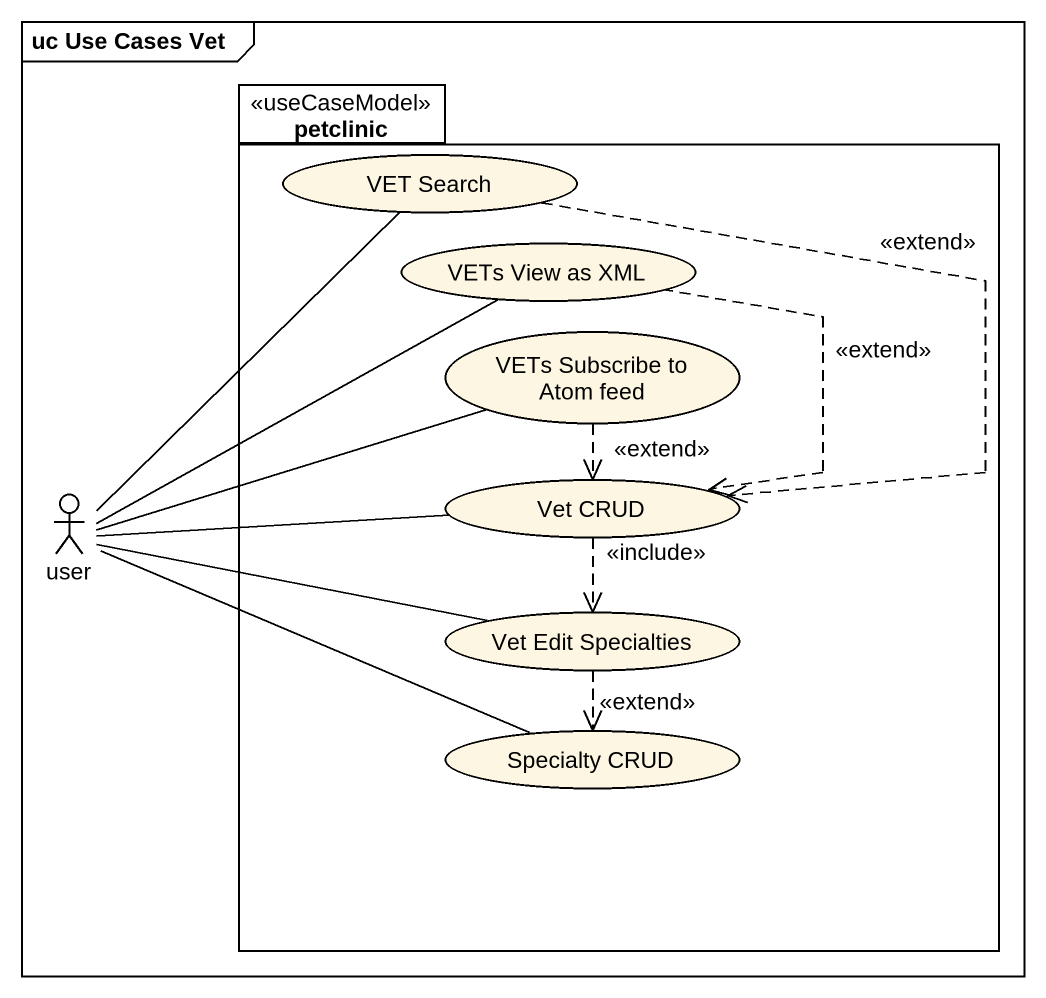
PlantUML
@startuml
mainframe uc Use Cases Vet
package petclinic <<useCaseModel>> {
  usecase "VET Search" as VET_Search
  usecase "VETs View as XML" as VETs_View_as_XML
  usecase "VETs Subscribe to Atom feed" as VETs_Subscribe_to_Atom_feed
  usecase "Vet CRUD" as Vet_CRUD
  usecase "Vet Edit Specialties" as Vet_Edit_Specialties
  usecase "Specialty CRUD" as Specialty_CRUD
}
actor user
VET_Search ..> Vet_CRUD : <<extend>>
VETs_View_as_XML ..> Vet_CRUD : <<extend>>
VETs_Subscribe_to_Atom_feed ..> Vet_CRUD : <<extend>>
user -up- VET_Search
user -right- VETs_View_as_XML
user -right- VETs_Subscribe_to_Atom_feed
user -right- Vet_CRUD
user -right- Vet_Edit_Specialties
user -right- Specialty_CRUD
Vet_CRUD ..> Vet_Edit_Specialties : <<include>>
Vet_Edit_Specialties ..> Specialty_CRUD : <<extend>>
@enduml
